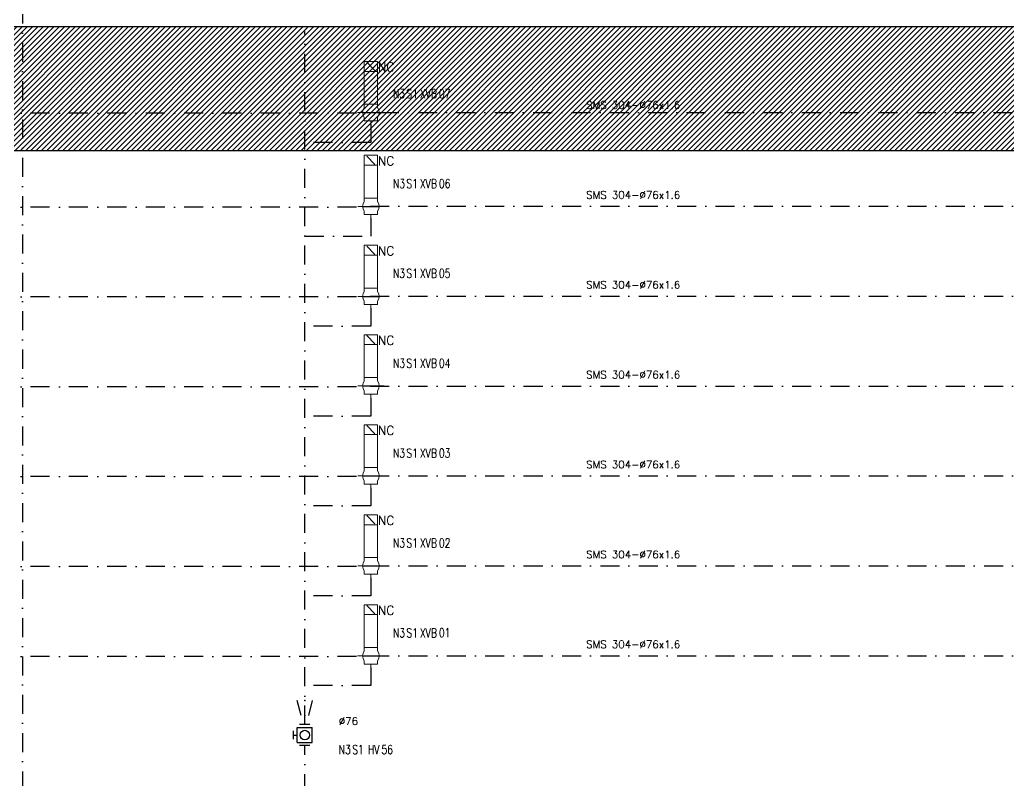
# Model space of a CAD drawing. Header units: inches. Extents: x 23279 to 25519, y 22340 to 23763.
# Drawn here: x 24222.9 to 24552.7, y 22699.4 to 22953.3 of the extents above; entities that cross this region are included whole.
import ezdxf
from ezdxf.enums import TextEntityAlignment as Align

# ---------------------------------------------------------------- set-up
doc = ezdxf.new("R2010")
doc.units = ezdxf.units.IN
doc.header["$MEASUREMENT"] = 0
doc.linetypes.add('DASHDOT2', pattern=[12.7, 6.35, -3.175, 0, -3.175])
doc.layers.add('31 Equipment', color=7, linetype='Continuous', lineweight=9)
for name, color, linetype in [('Future', 140, 'Continuous'), ('MATERIEL-DIVERS', 7, 'Continuous'), ('REPERES', 7, 'Continuous'), ('techn-data', 7, 'Continuous'), ('TEXTES', 7, 'Continuous'), ('TUYAUTERIE-NEP', 4, 'DASHDOT2'), ('VANNES', 7, 'Continuous')]:
    doc.layers.add(name, color=color, linetype=linetype)
doc.layers.get('REPERES').off()
doc.styles.add('ROMANS', font='ROMANS.SHX')

# ---------------------------------------------------------------- blocks, each defined once
blk = doc.blocks.new('APV-VLV-SSEAT-SW42-3')
at = {"layer": '31 Equipment', "ltscale": 38}
for p, q in [((1.25, 15.25), (-1.25, 12.75)), ((-2, 2.5), (-2, 1.5)), ((2, 2.5), (2, 1.5)), ((-2, -2.5), (-2, -1.5)), ((2, -2.5), (-2, -2.5)), ((-2, -2.5), (2, -2.5)), ((0, -2.5), (0, -5)), ((2, -2.5), (2, -1.5))]:
    blk.add_line(p, q, dxfattribs=at)
at = {"layer": '31 Equipment'}
for p, q in [((-4, 0), (-2.5, 0)), ((2.5, 0), (4, 0))]:
    blk.add_line(p, q, dxfattribs=at)
at = {"layer": '31 Equipment', "lineweight": 30}
blk.add_line((2.5, 0), (-2.5, 0), dxfattribs=at)
at = {"layer": '31 Equipment', "ltscale": 38}
for points in [[(-2, 12.5), (2, 12.5), (2, 15.5), (-2, 15.5)], [(-2, 2.5), (2, 2.5), (2, 12.5), (-2, 12.5)]]:
    blk.add_lwpolyline(points, close=True, dxfattribs=at)
for start, end in [(143.1301, 216.8699), (323.1301, 36.8699)]:
    blk.add_arc((0, 0), 2.5, start, end, dxfattribs=at)
blk = doc.blocks.new('CR')
at = {"color": 7}
for p, q in [((-2.5, 2.5), (2.5, 1.25)), ((2.5, 1.25), (2.5, 1.25)), ((2.5, -1.25), (-2.5, -2.5))]:
    blk.add_line(p, q, dxfattribs=at)
at = {"color": 7, "extrusion": (-1, 0, 0)}
blk.add_point((-2.5, 0), dxfattribs=at)
at = {"color": 7, "extrusion": (1, 0, 0)}
blk.add_point((2.5, 0), dxfattribs=at)
blk = doc.blocks.new('VALVBUTT A BRIDES')
at = {"layer": 'VANNES'}
for p, q in [((-1.4, 3.77), (1.4, 3.77)), ((0, 3.77), (0, 2.5)), ((-3.5, -1.73), (-3.5, 1.74)), ((-2.5, 2.5), (-2.5, -2.5)), ((-2.5, 2.5), (2.5, 2.5)), ((2.5, 2.5), (2.5, -2.5)), ((3.5, -1.73), (3.5, 1.74)), ((-2.5, -2.5), (2.5, -2.5))]:
    blk.add_line(p, q, dxfattribs=at)
blk.add_circle((0, 0), 1.6, dxfattribs=at)
blk = doc.blocks.new('REPNORM1')
at = {"layer": 'TEXTES', "style": 'ROMANS', "width": 0.75}
for tag, p in [('ZONE', (-9.75, -1.25)), ('SOUSZONE', (-5.25, -1.25)), ('ELEMENT', (-0.75, -1.25)), ('NUM', (5.59, -1.22))]:
    blk.add_attdef(tag, p, '', height=3, dxfattribs=at)
blk = doc.blocks.new('REPNORM')
at = {"layer": 'TEXTES', "style": 'ROMANS', "width": 0.75}
for tag, p in [('ZONE', (-9.75, -1.25)), ('SOUSZONE', (-5.25, -1.25)), ('ELEMENT', (0, -1.25)), ('NUM', (4.5, -1.25))]:
    blk.add_attdef(tag, p, '', height=3, dxfattribs=at)

msp = doc.modelspace()

# ---------------------------------------------------------------- hatches: boundary and pattern name
at = {"layer": 'Future', "linetype": 'ByBlock'}
h = msp.add_hatch(dxfattribs=at)
h.set_pattern_fill('ANSI31', color=4, scale=10)
h.paths.add_polyline_path([(23582.02, 22950.99), (25012.63, 22950.99), (25012.63, 23368.85), (25513.59, 23368.85), (25513.59, 23308.35), (25335.79, 23308.35), (25134.28, 23308.35), (25134.28, 22935.28), (24983.22, 22935.28), (24983.22, 22913.39), (24947.99, 22913.39), (24947.99, 22907.57), (24906.32, 22907.57), (24906.32, 22916.3), (24826.24, 22916.3), (24826.24, 22909.56), (23582.02, 22909.56)])
h.paths.add_polyline_path([(23453.25, 23515.71), (25440.65, 23515.71), (25440.65, 23487.02), (23453.25, 23487.02)])

# ---------------------------------------------------------------- linework, layer by layer
at = {"layer": 'Future', "color": 4, "linetype": 'ByBlock'}
msp.add_lwpolyline([(23582.02, 22950.99), (25012.63, 22950.99), (25012.63, 23368.85), (25513.59, 23368.85), (25513.59, 23308.35), (25335.79, 23308.35), (25134.28, 23308.35), (25134.28, 22935.28), (24983.22, 22935.28), (24983.22, 22913.39), (24947.99, 22913.39), (24947.99, 22907.57), (24906.32, 22907.57), (24906.32, 22916.3), (24826.24, 22916.3), (24826.24, 22909.56), (23582.02, 22909.56), (23582.02, 22950.99)], dxfattribs=at)
at = {"layer": 'TUYAUTERIE-NEP'}
for p, q in [((24223.82, 23265.54), (24223.82, 22577.49)), ((24318.01, 22717.98), (24318.01, 22949.32)), ((24335.27, 22922.07), (24102.98, 22922.07)), ((24342.98, 22922.32), (24923.98, 22922.32)), ((24340.01, 22918.32), (24340.01, 22912.32)), ((24340.01, 22912.32), (24318.01, 22912.32)), ((24335.27, 22890.75), (24099.82, 22890.75)), ((24339.82, 22890.99), (24923.98, 22890.99)), ((24340.01, 22886.99), (24340.01, 22880.99)), ((24318.01, 22880.99), (24340.01, 22880.99)), ((24335.27, 22860.75), (24099.82, 22860.75)), ((24339.82, 22860.99), (24923.98, 22860.99)), ((24340.01, 22856.99), (24340.01, 22850.99)), ((24340.01, 22850.99), (24318.01, 22850.99)), ((24335.27, 22830.75), (24099.82, 22830.75)), ((24339.82, 22830.99), (24923.98, 22830.99)), ((24340.01, 22826.99), (24340.01, 22820.99)), ((24340.01, 22820.99), (24318.01, 22820.99)), ((24335.27, 22800.75), (24099.82, 22800.75)), ((24339.82, 22800.99), (24923.98, 22800.99)), ((24340.01, 22796.99), (24340.01, 22790.99)), ((24340.01, 22790.99), (24318.01, 22790.99)), ((24335.27, 22770.75), (24099.82, 22770.75)), ((24339.82, 22770.99), (24923.98, 22770.99)), ((24340.01, 22766.99), (24340.01, 22760.99)), ((24340.01, 22760.99), (24318.01, 22760.99)), ((24335.27, 22740.75), (24099.82, 22740.75)), ((24339.82, 22740.99), (24923.98, 22740.99)), ((24340.01, 22736.99), (24340.01, 22730.99)), ((24340.01, 22730.99), (24318.01, 22730.99)), ((24318.01, 22477.49), (24318.01, 22710.98))]:
    msp.add_line(p, q, dxfattribs=at)

# ---------------------------------------------------------------- block references
at = {"layer": 'MATERIEL-DIVERS', "rotation": 270}
msp.add_blockref('CR', (24318.01, 22723.48), dxfattribs=at)
at = {"layer": 'REPERES'}
for name, p, values in [('REPNORM1', (24357.15, 22928.3), {'ZONE': 'N3', 'SOUSZONE': 'S1', 'ELEMENT': 'XVB', 'NUM': '07'}), ('REPNORM1', (24357.15, 22898.3), {'ZONE': 'N3', 'SOUSZONE': 'S1', 'ELEMENT': 'XVB', 'NUM': '06'}), ('REPNORM1', (24357.15, 22868.34), {'ZONE': 'N3', 'SOUSZONE': 'S1', 'ELEMENT': 'XVB', 'NUM': '05'}), ('REPNORM1', (24357.15, 22838.34), {'ZONE': 'N3', 'SOUSZONE': 'S1', 'ELEMENT': 'XVB', 'NUM': '04'}), ('REPNORM1', (24357.15, 22808.34), {'ZONE': 'N3', 'SOUSZONE': 'S1', 'ELEMENT': 'XVB', 'NUM': '03'}), ('REPNORM1', (24357.15, 22778.34), {'ZONE': 'N3', 'SOUSZONE': 'S1', 'ELEMENT': 'XVB', 'NUM': '02'}), ('REPNORM1', (24357.15, 22748.34), {'ZONE': 'N3', 'SOUSZONE': 'S1', 'ELEMENT': 'XVB', 'NUM': '01'}), ('REPNORM', (24339.07, 22709.41), {'ZONE': 'N3', 'SOUSZONE': 'S1', 'ELEMENT': 'HV', 'NUM': '56'})]:
    msp.add_blockref(name, p, dxfattribs=at).add_auto_attribs(values)
at = {"layer": 'TUYAUTERIE-NEP', "xscale": -1.100000000000362, "yscale": 1.099999999999909, "zscale": 1.1}
for p in [(24340.04, 22922.28), (24340.05, 22801.02), (24340.05, 22770.96), (24340.04, 22740.96)]:
    msp.add_blockref('APV-VLV-SSEAT-SW42-3', p, dxfattribs=at)
at = {"layer": 'VANNES', "xscale": -1.100000000000362, "yscale": 1.099999999999909, "zscale": 1.1}
for p in [(24340.05, 22890.97), (24340.05, 22860.93), (24340.05, 22831.07)]:
    msp.add_blockref('APV-VLV-SSEAT-SW42-3', p, dxfattribs=at)
at = {"layer": 'VANNES', "rotation": 90}
msp.add_blockref('VALVBUTT A BRIDES', (24318.01, 22714.48), dxfattribs=at)

# ---------------------------------------------------------------- texts
at = {"layer": 'techn-data', "style": 'ROMANS'}
for s, p in [('SMS 304-%%C76x1.6', (24427.57, 22924.78)), ('SMS 304-%%C76x1.6', (24427.57, 22894.78)), ('SMS 304-%%C76x1.6', (24427.57, 22864.78)), ('SMS 304-%%C76x1.6', (24427.57, 22834.78)), ('SMS 304-%%C76x1.6', (24427.57, 22804.78)), ('SMS 304-%%C76x1.6', (24427.57, 22774.78)), ('SMS 304-%%C76x1.6', (24427.57, 22744.78)), ('%%C76', (24332.55, 22719.14))]:
    msp.add_text(s, height=2.5, dxfattribs=at).set_placement(p, align=Align.MIDDLE_CENTER)
at = {"layer": 'TEXTES', "style": 'ROMANS'}
for p in [(24342.36, 22935.97), (24342.36, 22904.66), (24342.36, 22874.62), (24342.36, 22844.75), (24342.36, 22814.67), (24342.36, 22784.64), (24342.36, 22754.64)]:
    msp.add_text('NC', height=3, dxfattribs=at).set_placement(p)

doc.saveas('drawing.dxf')
